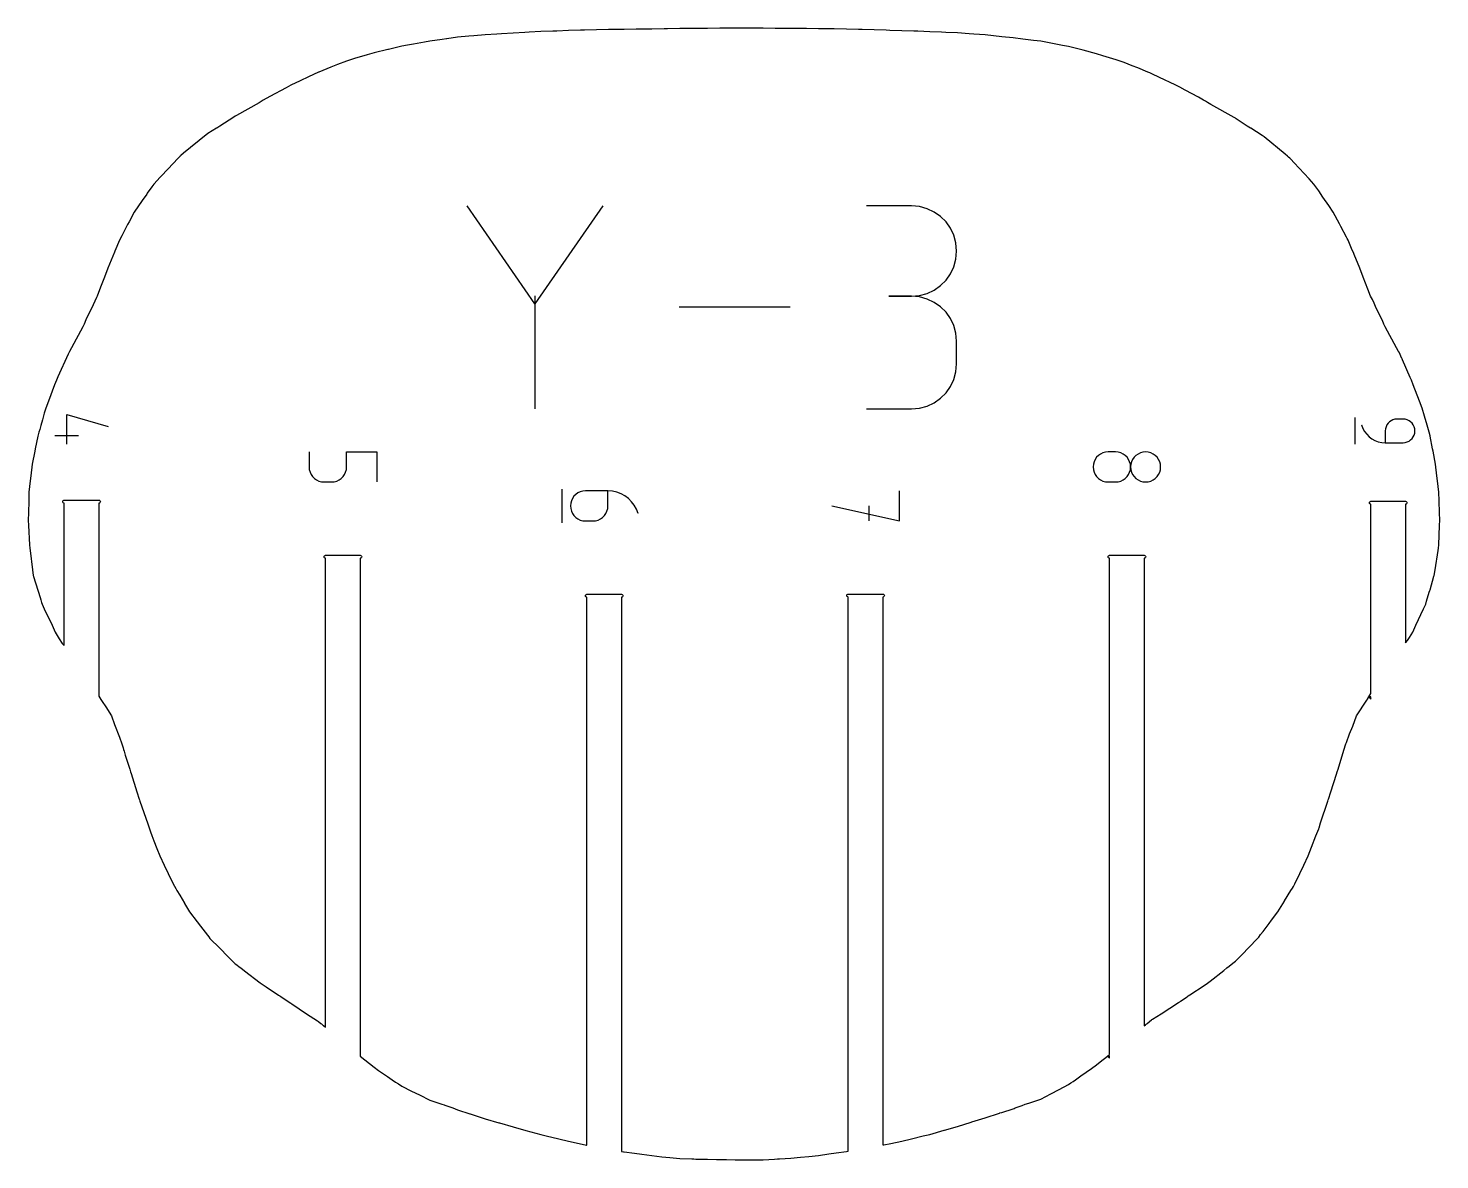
# Model space of a CAD drawing. Extents: x 0 to 560, y 0 to 480.
# Drawn here: x 230.52 to 277.31, y 84.88 to 122.39 of the extents above; entities that cross this region are included whole.
import ezdxf

# ---------------------------------------------------------------- set-up
doc = ezdxf.new("R2010")
doc.units = 0

msp = doc.modelspace()

# ---------------------------------------------------------------- linework, layer by layer
at = {"layer": 'annotation', "color": 1}
for p, q in [((247.31816, 113.256821), (245.070866, 116.506715)), ((249.565032, 116.506715), (247.31816, 113.256821)), ((259.79806, 116.498688), (258.301976, 116.498688)), ((260.067134, 116.474536), (259.79806, 116.498688)), ((260.320323, 116.404935), (260.067134, 116.474536)), ((260.553417, 116.294165), (260.320323, 116.404935)), ((260.762204, 116.146507), (260.553417, 116.294165)), ((260.942472, 115.966241), (260.762204, 116.146507)), ((261.090012, 115.757648), (260.942472, 115.966241)), ((261.200611, 115.52501), (261.090012, 115.757648)), ((261.270058, 115.272606), (261.200611, 115.52501)), ((261.294143, 115.004717), (261.270058, 115.272606)), ((261.200611, 114.482186), (261.270058, 114.73557)), ((261.270058, 114.73557), (261.294143, 115.004717)), ((261.294143, 115.004717), (261.294143, 115.004717)), ((260.942472, 114.039691), (261.090012, 114.248811)), ((261.090012, 114.248811), (261.200611, 114.482186)), ((260.320323, 113.600319), (260.553417, 113.7112)), ((260.553417, 113.7112), (260.762204, 113.859072)), ((260.762204, 113.859072), (260.942472, 114.039691)), ((247.31816, 113.51835), (247.31816, 109.769057)), ((259.79806, 113.50652), (259.048961, 113.50652)), ((259.048961, 113.50652), (259.79806, 113.50652)), ((259.79806, 113.50652), (260.067134, 113.530678)), ((260.067134, 113.482369), (259.79806, 113.50652)), ((259.79806, 113.50652), (259.79806, 113.50652)), ((260.067134, 113.530678), (260.320323, 113.600319)), ((260.320323, 113.412767), (260.067134, 113.482369)), ((260.553417, 113.301997), (260.320323, 113.412767)), ((260.762204, 113.154339), (260.553417, 113.301997)), ((255.776146, 113.137886), (252.092341, 113.137886)), ((260.942472, 112.974073), (260.762204, 113.154339)), ((261.090012, 112.765481), (260.942472, 112.974073)), ((261.200611, 112.532842), (261.090012, 112.765481)), ((261.270058, 112.280438), (261.200611, 112.532842)), ((261.294143, 112.012549), (261.270058, 112.280438)), ((261.294143, 111.263451), (261.294143, 112.012549)), ((261.294143, 112.012549), (261.294143, 112.012549)), ((261.200611, 110.742987), (261.270058, 110.99545)), ((261.270058, 110.99545), (261.294143, 111.263451)), ((260.942472, 110.301752), (261.090012, 110.510331)), ((261.090012, 110.510331), (261.200611, 110.742987)), ((260.320323, 109.863184), (260.553417, 109.973908)), ((260.553417, 109.973908), (260.762204, 110.121521)), ((260.762204, 110.121521), (260.942472, 110.301752)), ((231.797576, 108.597418), (231.797576, 109.583082)), ((231.797576, 109.583082), (233.178105, 109.18944)), ((258.301976, 109.769479), (259.79806, 109.769479)), ((259.79806, 109.769479), (260.067134, 109.793617)), ((259.79806, 109.769479), (259.79806, 109.769479)), ((260.067134, 109.793617), (260.320323, 109.863184)), ((274.494024, 109.482881), (274.494024, 108.600003)), ((274.714744, 109.237994), (274.714744, 109.237994)), ((274.714744, 109.237994), (274.75653, 109.125863)), ((274.75653, 109.125863), (274.81301, 109.02294)), ((274.81301, 109.02294), (274.882747, 108.93029)), ((275.505286, 109.11215), (275.498959, 109.041774)), ((275.498959, 109.041774), (275.498959, 108.649667)), ((275.523529, 109.178431), (275.505286, 109.11215)), ((275.552574, 109.239499), (275.523529, 109.178431)), ((275.591313, 109.294238), (275.552574, 109.239499)), ((275.638633, 109.34153), (275.591313, 109.294238)), ((275.693423, 109.380258), (275.638633, 109.34153)), ((275.754573, 109.409304), (275.693423, 109.380258)), ((275.820972, 109.427551), (275.754573, 109.409304)), ((275.891509, 109.433881), (275.820972, 109.427551)), ((276.087839, 109.433881), (275.891509, 109.433881)), ((275.891509, 109.433881), (275.891509, 109.433881)), ((276.15838, 109.427551), (276.087839, 109.433881)), ((276.224789, 109.409304), (276.15838, 109.427551)), ((276.285954, 109.380258), (276.224789, 109.409304)), ((276.340762, 109.34153), (276.285954, 109.380258)), ((276.3881, 109.294238), (276.340762, 109.34153)), ((276.426856, 109.239499), (276.3881, 109.294238)), ((276.455917, 109.178431), (276.426856, 109.239499)), ((276.474169, 109.11215), (276.455917, 109.178431)), ((276.4805, 109.041774), (276.474169, 109.11215)), ((276.474169, 108.971253), (276.4805, 109.041774)), ((276.4805, 109.041774), (276.4805, 109.041774)), ((231.402932, 108.892872), (232.191329, 108.892872)), ((274.882747, 108.93029), (274.964301, 108.848976)), ((274.964301, 108.848976), (275.056233, 108.780061)), ((275.056233, 108.780061), (275.157104, 108.724609)), ((275.157104, 108.724609), (275.265474, 108.683683)), ((275.265474, 108.683683), (275.379906, 108.658348)), ((275.379906, 108.658348), (275.498959, 108.649667)), ((275.498959, 108.649667), (276.087839, 108.649667)), ((276.087839, 108.649667), (276.15838, 108.655979)), ((276.087839, 108.649667), (276.087839, 108.649667)), ((276.15838, 108.655979), (276.224789, 108.674181)), ((276.224789, 108.674181), (276.285954, 108.703167)), ((276.285954, 108.703167), (276.340762, 108.741836)), ((276.340762, 108.741836), (276.3881, 108.789082)), ((276.3881, 108.789082), (276.426856, 108.843803)), ((276.426856, 108.843803), (276.455917, 108.904894)), ((276.455917, 108.904894), (276.474169, 108.971253)), ((239.831939, 108.343391), (239.831939, 107.845972)), ((241.074433, 107.845972), (241.074433, 108.343391)), ((241.074433, 108.343391), (242.071939, 108.343391)), ((242.071939, 108.343391), (242.071939, 107.348553)), ((265.883819, 108.095474), (265.84714, 108.018004)), ((265.932762, 108.164914), (265.883819, 108.095474)), ((265.992581, 108.224908), (265.932762, 108.164914)), ((266.061888, 108.274037), (265.992581, 108.224908)), ((266.139294, 108.310884), (266.061888, 108.274037)), ((266.22341, 108.334032), (266.139294, 108.310884)), ((266.312848, 108.342063), (266.22341, 108.334032)), ((266.312848, 108.342063), (266.312848, 108.342063)), ((266.560644, 108.342063), (266.312848, 108.342063)), ((266.650088, 108.334037), (266.560644, 108.342063)), ((266.734301, 108.310901), (266.650088, 108.334037)), ((266.811869, 108.274068), (266.734301, 108.310901)), ((266.88138, 108.224954), (266.811869, 108.274068)), ((266.94142, 108.164972), (266.88138, 108.224954)), ((266.990578, 108.095536), (266.94142, 108.164972)), ((267.02744, 108.01806), (266.990578, 108.095536)), ((267.126677, 108.095474), (267.089811, 108.018004)), ((267.175841, 108.164914), (267.126677, 108.095474)), ((267.235894, 108.224908), (267.175841, 108.164914)), ((267.305422, 108.274037), (267.235894, 108.224908)), ((267.383015, 108.310884), (267.305422, 108.274037)), ((267.46726, 108.334032), (267.383015, 108.310884)), ((267.556746, 108.342063), (267.46726, 108.334032)), ((267.645814, 108.334037), (267.556746, 108.342063)), ((267.556746, 108.342063), (267.556746, 108.342063)), ((267.729733, 108.310901), (267.645814, 108.334037)), ((267.807081, 108.274068), (267.729733, 108.310901)), ((267.876434, 108.224954), (267.807081, 108.274068)), ((267.936369, 108.164972), (267.876434, 108.224954)), ((267.985462, 108.095536), (267.936369, 108.164972)), ((268.022291, 108.01806), (267.985462, 108.095536)), ((239.831939, 107.845972), (239.831939, 107.845972)), ((239.831939, 107.845972), (239.839967, 107.756695)), ((239.839967, 107.756695), (239.863108, 107.672613)), ((239.863108, 107.672613), (239.899955, 107.595142)), ((241.006745, 107.59508), (241.043424, 107.672556)), ((241.043424, 107.672556), (241.066449, 107.756658)), ((241.066449, 107.756658), (241.074433, 107.845972)), ((265.824115, 107.933921), (265.816131, 107.844644)), ((265.816131, 107.844644), (265.816131, 107.844644)), ((265.816131, 107.844644), (265.824115, 107.755367)), ((265.84714, 108.018004), (265.824115, 107.933921)), ((265.824115, 107.755367), (265.84714, 107.671285)), ((265.84714, 107.671285), (265.883819, 107.593815)), ((266.990609, 107.593752), (267.027456, 107.671228)), ((267.050593, 107.933958), (267.02744, 108.01806)), ((267.027456, 107.671228), (267.050598, 107.75533)), ((267.058625, 107.844644), (267.050593, 107.933958)), ((267.050598, 107.75533), (267.058625, 107.844644)), ((267.066657, 107.933921), (267.058625, 107.844644)), ((267.058625, 107.844644), (267.058625, 107.844644)), ((267.058625, 107.844644), (267.058625, 107.844644)), ((267.058625, 107.844644), (267.066657, 107.755367)), ((267.089811, 108.018004), (267.066657, 107.933921)), ((267.066657, 107.755367), (267.089811, 107.671285)), ((267.089811, 107.671285), (267.126677, 107.593815)), ((267.985462, 107.593752), (268.022291, 107.671228)), ((268.045432, 107.933958), (268.022291, 108.01806)), ((268.022291, 107.671228), (268.045432, 107.75533)), ((268.053462, 107.844644), (268.045432, 107.933958)), ((268.045432, 107.75533), (268.053462, 107.844644)), ((268.053462, 107.844644), (268.053462, 107.844644)), ((239.899955, 107.595142), (239.949098, 107.525702)), ((239.949098, 107.525702), (240.009127, 107.465708)), ((240.009127, 107.465708), (240.078633, 107.416579)), ((240.078633, 107.416579), (240.156207, 107.379732)), ((240.156207, 107.379732), (240.240439, 107.356584)), ((240.240439, 107.356584), (240.32992, 107.348553)), ((240.32992, 107.348553), (240.577716, 107.348553)), ((240.577716, 107.348553), (240.667154, 107.356579)), ((240.577716, 107.348553), (240.577716, 107.348553)), ((240.667154, 107.356579), (240.75127, 107.379716)), ((240.75127, 107.379716), (240.828676, 107.416548)), ((240.828676, 107.416548), (240.897983, 107.465662)), ((240.897983, 107.465662), (240.957802, 107.525644)), ((240.957802, 107.525644), (241.006745, 107.59508)), ((265.883819, 107.593815), (265.932762, 107.524374)), ((265.932762, 107.524374), (265.992581, 107.46438)), ((265.992581, 107.46438), (266.061888, 107.415251)), ((266.061888, 107.415251), (266.139294, 107.378404)), ((266.139294, 107.378404), (266.22341, 107.355256)), ((266.22341, 107.355256), (266.312848, 107.347225)), ((266.312848, 107.347225), (266.560644, 107.347225)), ((266.560644, 107.347225), (266.650125, 107.355252)), ((266.560644, 107.347225), (266.560644, 107.347225)), ((266.650125, 107.355252), (266.734358, 107.378388)), ((266.734358, 107.378388), (266.811931, 107.41522)), ((266.811931, 107.41522), (266.881438, 107.464334)), ((266.881438, 107.464334), (266.941467, 107.524316)), ((266.941467, 107.524316), (266.990609, 107.593752)), ((267.126677, 107.593815), (267.175841, 107.524374)), ((267.175841, 107.524374), (267.235894, 107.46438)), ((267.235894, 107.46438), (267.305422, 107.415251)), ((267.305422, 107.415251), (267.383015, 107.378404)), ((267.383015, 107.378404), (267.46726, 107.355256)), ((267.46726, 107.355256), (267.556746, 107.347225)), ((267.556746, 107.347225), (267.645814, 107.355252)), ((267.556746, 107.347225), (267.556746, 107.347225)), ((267.645814, 107.355252), (267.729733, 107.378388)), ((267.729733, 107.378388), (267.807081, 107.41522)), ((267.807081, 107.41522), (267.876434, 107.464334)), ((267.876434, 107.464334), (267.936369, 107.524316)), ((267.936369, 107.524316), (267.985462, 107.593752)), ((248.21336, 107.11314), (248.21336, 105.99314)), ((248.524529, 106.726781), (248.501387, 106.642698)), ((248.561376, 106.804251), (248.524529, 106.726781)), ((248.610518, 106.873691), (248.561376, 106.804251)), ((248.670547, 106.933685), (248.610518, 106.873691)), ((248.740053, 106.982814), (248.670547, 106.933685)), ((248.817627, 107.019661), (248.740053, 106.982814)), ((248.90186, 107.042809), (248.817627, 107.019661)), ((248.991341, 107.05084), (248.90186, 107.042809)), ((249.735854, 107.05084), (248.991341, 107.05084)), ((248.991341, 107.05084), (248.991341, 107.05084)), ((249.88726, 107.039826), (249.735854, 107.05084)), ((249.735854, 106.553421), (249.735854, 107.05084)), ((250.032731, 107.007678), (249.88726, 107.039826)), ((250.170465, 106.955739), (250.032731, 107.007678)), ((250.298656, 106.885351), (250.170465, 106.955739)), ((250.415503, 106.797857), (250.298656, 106.885351)), ((250.5192, 106.694598), (250.415503, 106.797857)), ((250.607944, 106.576917), (250.5192, 106.694598)), ((259.394781, 106.061967), (259.394781, 107.058069)), ((248.501387, 106.642698), (248.49336, 106.553421)), ((248.49336, 106.553421), (248.49336, 106.553421)), ((248.49336, 106.553421), (248.501387, 106.463959)), ((248.501387, 106.463959), (248.524529, 106.379779)), ((248.524529, 106.379779), (248.561376, 106.30228)), ((248.561376, 106.30228), (248.610518, 106.232862)), ((248.610518, 106.232862), (248.670547, 106.172926)), ((249.559403, 106.172926), (249.619223, 106.232862)), ((249.619223, 106.232862), (249.668166, 106.30228)), ((249.668166, 106.30228), (249.704844, 106.379779)), ((249.704844, 106.379779), (249.72787, 106.463959)), ((249.72787, 106.463959), (249.735854, 106.553421)), ((250.679932, 106.446156), (250.607944, 106.576917)), ((250.73336, 106.303658), (250.679932, 106.446156)), ((250.73336, 106.303658), (250.73336, 106.303658)), ((257.154781, 106.559948), (259.394781, 106.061967)), ((258.397274, 106.061967), (258.397274, 106.559948)), ((248.670547, 106.172926), (248.740053, 106.123872)), ((248.740053, 106.123872), (248.817627, 106.0871)), ((248.817627, 106.0871), (248.90186, 106.06401)), ((248.90186, 106.06401), (248.991341, 106.056002)), ((248.991341, 106.056002), (249.239137, 106.056002)), ((249.239137, 106.056002), (249.328575, 106.06401)), ((249.239137, 106.056002), (249.239137, 106.056002)), ((249.328575, 106.06401), (249.412691, 106.0871)), ((249.412691, 106.0871), (249.490097, 106.123872)), ((249.490097, 106.123872), (249.559403, 106.172926))]:
    msp.add_line(p, q, dxfattribs=at)
at = {"layer": 'boundary', "color": 5}
for p, q in [((245.122866, 122.124859), (244.75003, 122.094144)), ((245.296285, 122.137788), (245.122866, 122.124859)), ((245.67074, 122.168694), (245.296285, 122.137788)), ((246.052272, 122.194334), (245.67074, 122.168694)), ((246.208605, 122.204829), (246.052272, 122.194334)), ((246.59145, 122.230557), (246.208605, 122.204829)), ((246.979954, 122.250028), (246.59145, 122.230557)), ((247.122641, 122.258159), (246.979954, 122.250028)), ((247.512161, 122.277645), (247.122641, 122.258159)), ((247.905991, 122.29259), (247.512161, 122.277645)), ((248.038398, 122.297729), (247.905991, 122.29259)), ((248.432871, 122.312692), (248.038398, 122.297729)), ((248.830449, 122.322527), (248.432871, 122.312692)), ((248.95554, 122.326243), (248.830449, 122.322527)), ((249.353582, 122.336074), (248.95554, 122.326243)), ((249.753755, 122.343263), (249.353582, 122.336074)), ((249.873841, 122.34549), (249.753755, 122.343263)), ((250.274293, 122.352681), (249.873841, 122.34549)), ((250.676259, 122.357596), (250.274293, 122.352681)), ((250.792941, 122.358357), (250.676259, 122.357596)), ((251.195003, 122.363279), (250.792941, 122.358357)), ((251.598442, 122.369356), (251.195003, 122.363279)), ((251.712088, 122.370849), (251.598442, 122.369356)), ((252.115714, 122.376931), (251.712088, 122.370849)), ((252.520557, 122.380575), (252.115714, 122.376931)), ((252.63146, 122.381548), (252.520557, 122.380575)), ((253.036424, 122.385192), (252.63146, 122.381548)), ((253.442085, 122.387109), (253.036424, 122.385192)), ((253.551369, 122.387953), (253.442085, 122.387109)), ((253.957135, 122.389867), (253.551369, 122.387953)), ((254.363006, 122.388787), (253.957135, 122.389867)), ((254.471988, 122.388679), (254.363006, 122.388787)), ((254.877846, 122.387597), (254.471988, 122.388679)), ((255.283307, 122.385514), (254.877846, 122.387597)), ((255.393139, 122.385166), (255.283307, 122.385514)), ((255.798556, 122.383081), (255.393139, 122.385166)), ((256.203268, 122.379529), (255.798556, 122.383081)), ((256.31467, 122.378609), (256.203268, 122.379529)), ((256.719267, 122.375055), (256.31467, 122.378609)), ((257.122445, 122.367273), (256.719267, 122.375055)), ((257.237115, 122.36475), (257.122445, 122.367273)), ((257.639977, 122.356966), (257.237115, 122.36475)), ((258.040556, 122.346506), (257.639977, 122.356966)), ((258.16049, 122.343464), (258.040556, 122.346506)), ((258.560688, 122.333013), (258.16049, 122.343464)), ((258.958159, 122.321676), (258.560688, 122.333013)), ((259.084425, 122.317698), (258.958159, 122.321676)), ((259.481398, 122.306366), (259.084425, 122.317698)), ((259.875167, 122.292097), (259.481398, 122.306366)), ((260.008965, 122.287106), (259.875167, 122.292097)), ((260.402109, 122.272856), (260.008965, 122.287106)), ((260.791605, 122.257966), (260.402109, 122.272856)), ((260.933996, 122.252587), (260.791605, 122.257966)), ((261.322819, 122.237724), (260.933996, 122.252587)), ((261.706097, 122.20828), (261.322819, 122.237724)), ((261.861681, 122.196863), (261.706097, 122.20828)), ((262.24353, 122.167553), (261.861681, 122.196863)), ((262.786273, 122.109329), (262.24353, 122.167553)), ((262.78807, 122.109144), (262.786273, 122.109329)), ((263.16424, 122.069081), (262.78807, 122.109144)), ((242.443823, 121.683227), (241.987898, 121.576251)), ((242.465721, 121.688354), (242.443823, 121.683227)), ((242.908608, 121.792148), (242.465721, 121.688354)), ((243.093144, 121.825411), (242.908608, 121.792148)), ((243.297133, 121.862518), (243.093144, 121.825411)), ((243.65672, 121.928193), (243.297133, 121.862518)), ((243.829319, 121.96022), (243.65672, 121.928193)), ((244.245465, 122.02098), (243.829319, 121.96022)), ((244.38119, 122.041098), (244.245465, 122.02098)), ((244.395674, 122.043247), (244.38119, 122.041098)), ((244.75003, 122.094144), (244.395674, 122.043247)), ((263.488819, 122.029086), (263.16424, 122.069081)), ((263.842612, 121.986882), (263.488819, 122.029086)), ((264.084952, 121.957238), (263.842612, 121.986882)), ((264.254859, 121.924732), (264.084952, 121.957238)), ((264.577469, 121.862518), (264.254859, 121.924732)), ((264.797803, 121.81989), (264.577469, 121.862518)), ((265.005661, 121.779461), (264.797803, 121.81989)), ((265.44556, 121.66816), (265.005661, 121.779461)), ((265.488387, 121.657198), (265.44556, 121.66816)), ((265.926372, 121.545748), (265.488387, 121.657198)), ((240.770738, 121.183084), (240.550254, 121.094535)), ((241.067187, 121.301586), (240.770738, 121.183084)), ((241.332785, 121.380969), (241.067187, 121.301586)), ((241.75327, 121.506178), (241.332785, 121.380969)), ((241.987898, 121.576251), (241.75327, 121.506178)), ((266.143092, 121.478929), (265.926372, 121.545748)), ((266.580758, 121.339426), (266.143092, 121.478929)), ((266.847083, 121.257483), (266.580758, 121.339426)), ((267.11152, 121.147264), (266.847083, 121.257483)), ((239.811698, 120.774919), (239.533488, 120.643277)), ((240.146477, 120.930493), (239.811698, 120.774919)), ((240.151507, 120.932578), (240.146477, 120.930493)), ((240.156166, 120.934509), (240.151507, 120.932578)), ((240.550254, 121.094535), (240.156166, 120.934509)), ((267.294912, 121.072514), (267.11152, 121.147264)), ((267.62544, 120.934509), (267.294912, 121.072514)), ((267.69391, 120.906081), (267.62544, 120.934509)), ((267.767794, 120.875404), (267.69391, 120.906081)), ((268.015418, 120.757686), (267.767794, 120.875404)), ((268.534237, 120.508215), (268.015418, 120.757686)), ((239.076828, 120.418022), (238.528575, 120.123934)), ((239.225766, 120.498225), (239.076828, 120.418022)), ((239.533488, 120.643277), (239.225766, 120.498225)), ((268.688504, 120.434096), (268.534237, 120.508215)), ((268.869322, 120.336387), (268.688504, 120.434096)), ((269.304582, 120.100828), (268.869322, 120.336387)), ((238.172264, 119.921478), (237.428024, 119.500004)), ((238.305056, 120.002434), (238.172264, 119.921478)), ((238.308918, 120.004547), (238.305056, 120.002434)), ((238.31249, 120.006501), (238.308918, 120.004547)), ((238.528575, 120.123934), (238.31249, 120.006501)), ((269.476487, 120.006501), (269.304582, 120.100828)), ((269.54029, 119.971221), (269.476487, 120.006501)), ((269.609215, 119.933107), (269.54029, 119.971221)), ((269.721116, 119.865539), (269.609215, 119.933107)), ((270.495038, 119.428128), (269.721116, 119.865539)), ((237.342957, 119.446414), (236.874183, 119.146091)), ((237.384345, 119.474963), (237.342957, 119.446414)), ((237.428024, 119.500004), (237.384345, 119.474963)), ((270.529925, 119.407952), (270.495038, 119.428128)), ((270.559381, 119.386973), (270.529925, 119.407952)), ((270.927145, 119.146091), (270.559381, 119.386973)), ((236.417478, 118.853332), (235.668877, 118.246038)), ((236.463635, 118.890832), (236.417478, 118.853332)), ((236.481558, 118.901879), (236.463635, 118.890832)), ((236.761113, 119.075419), (236.481558, 118.901879)), ((236.766098, 119.078493), (236.761113, 119.075419)), ((236.769361, 119.080509), (236.766098, 119.078493)), ((236.874183, 119.146091), (236.769361, 119.080509)), ((271.030605, 119.080071), (270.927145, 119.146091)), ((271.033099, 119.078493), (271.030605, 119.080071)), ((271.039009, 119.074754), (271.033099, 119.078493)), ((271.42339, 118.829156), (271.039009, 119.074754)), ((271.450634, 118.811933), (271.42339, 118.829156)), ((271.484486, 118.784265), (271.450634, 118.811933)), ((272.178648, 118.218864), (271.484486, 118.784265)), ((235.33299, 117.916243), (234.936608, 117.493612)), ((235.472459, 118.063942), (235.33299, 117.916243)), ((235.542924, 118.139469), (235.472459, 118.063942)), ((235.548907, 118.145101), (235.542924, 118.139469)), ((235.554625, 118.150484), (235.548907, 118.145101)), ((235.582904, 118.173542), (235.554625, 118.150484)), ((235.668877, 118.246038), (235.582904, 118.173542)), ((272.262251, 118.150484), (272.178648, 118.218864)), ((272.293292, 118.120925), (272.262251, 118.150484)), ((272.337678, 118.080818), (272.293292, 118.120925)), ((272.371346, 118.048731), (272.337678, 118.080818)), ((272.484604, 117.924536), (272.371346, 118.048731)), ((272.976855, 117.393082), (272.484604, 117.924536)), ((234.898929, 117.451708), (234.687013, 117.222476)), ((234.936608, 117.493612), (234.898929, 117.451708)), ((234.622214, 117.133747), (234.470546, 116.91675)), ((234.655612, 117.179478), (234.622214, 117.133747)), ((234.687013, 117.222476), (234.655612, 117.179478)), ((273.131764, 117.222476), (272.976855, 117.393082)), ((273.193123, 117.136157), (273.131764, 117.222476)), ((273.225442, 117.093086), (273.193123, 117.136157)), ((273.292057, 116.999236), (273.225442, 117.093086)), ((273.434181, 116.790612), (273.292057, 116.999236)), ((234.301683, 116.67907), (234.032849, 116.294468)), ((234.449315, 116.886822), (234.301683, 116.67907)), ((234.470546, 116.91675), (234.449315, 116.886822)), ((273.626275, 116.51352), (273.434181, 116.790612)), ((273.774806, 116.294468), (273.626275, 116.51352)), ((234.032849, 116.294468), (233.865534, 115.972802)), ((273.981445, 115.902643), (273.774806, 116.294468)), ((233.701503, 115.660422), (233.621512, 115.506689)), ((233.817825, 115.884155), (233.701503, 115.660422)), ((233.865534, 115.972802), (233.817825, 115.884155)), ((274.028052, 115.818729), (273.981445, 115.902643)), ((274.212766, 115.465967), (274.028052, 115.818729)), ((233.548549, 115.366459), (233.39483, 114.998276)), ((233.621512, 115.506689), (233.548549, 115.366459)), ((274.240437, 115.413896), (274.212766, 115.465967)), ((274.265645, 115.366459), (274.240437, 115.413896)), ((274.404978, 115.037799), (274.265645, 115.366459)), ((233.381653, 114.967488), (233.164017, 114.438451)), ((233.39483, 114.998276), (233.381653, 114.967488)), ((274.441343, 114.952069), (274.404978, 115.037799)), ((274.467887, 114.887863), (274.441343, 114.952069)), ((274.657201, 114.438451), (274.467887, 114.887863)), ((233.164017, 114.438451), (233.047457, 114.135955)), ((274.770411, 114.138975), (274.657201, 114.438451)), ((232.915941, 113.803247), (232.804409, 113.510443)), ((233.047457, 114.135955), (232.915941, 113.803247)), ((274.925683, 113.743318), (274.770411, 114.138975)), ((275.01411, 113.510443), (274.925683, 113.743318)), ((232.678243, 113.222631), (232.434579, 112.725521)), ((232.780791, 113.463258), (232.678243, 113.222631)), ((232.793156, 113.48796), (232.780791, 113.463258)), ((232.804409, 113.510443), (232.793156, 113.48796)), ((275.070968, 113.397943), (275.01411, 113.510443)), ((275.133478, 113.274256), (275.070968, 113.397943)), ((275.19966, 113.113653), (275.133478, 113.274256)), ((275.404119, 112.699098), (275.19966, 113.113653)), ((232.332493, 112.485723), (231.957596, 111.790021)), ((232.373879, 112.582434), (232.332493, 112.485723)), ((232.434579, 112.725521), (232.373879, 112.582434)), ((275.450926, 112.582435), (275.404119, 112.699098)), ((275.490157, 112.493666), (275.450926, 112.582435)), ((275.876441, 111.790021), (275.490157, 112.493666)), ((231.848985, 111.580882), (231.508335, 110.835036)), ((231.860082, 111.604958), (231.848985, 111.580882)), ((231.861187, 111.607255), (231.860082, 111.604958)), ((231.882771, 111.652721), (231.861187, 111.607255)), ((231.883591, 111.654426), (231.882771, 111.652721)), ((231.892208, 111.669616), (231.883591, 111.654426)), ((231.957596, 111.790021), (231.892208, 111.669616)), ((275.943052, 111.669616), (275.876441, 111.790021)), ((275.951734, 111.654426), (275.943052, 111.669616)), ((275.954168, 111.649321), (275.951734, 111.654426)), ((276.048077, 111.44226), (275.954168, 111.649321)), ((276.054188, 111.42948), (276.048077, 111.44226)), ((276.070628, 111.393376), (276.054188, 111.42948)), ((276.326399, 110.814122), (276.070628, 111.393376)), ((231.399096, 110.572866), (231.192884, 110.021518)), ((231.458143, 110.726418), (231.399096, 110.572866)), ((231.508335, 110.835036), (231.458143, 110.726418)), ((276.366596, 110.726418), (276.326399, 110.814122)), ((276.425207, 110.572865), (276.366596, 110.726418)), ((276.632536, 110.021518), (276.425207, 110.572865)), ((231.192884, 110.021518), (231.106412, 109.79841)), ((276.718061, 109.79841), (276.632536, 110.021518)), ((231.056849, 109.627485), (230.994211, 109.408705)), ((231.106412, 109.79841), (231.056849, 109.627485)), ((276.797445, 109.525158), (276.718061, 109.79841)), ((276.884796, 109.230318), (276.797445, 109.525158)), ((230.877775, 109.001778), (230.840459, 108.870401)), ((230.903217, 109.092538), (230.877775, 109.001778)), ((230.939372, 109.219981), (230.903217, 109.092538)), ((230.994211, 109.408705), (230.939372, 109.219981)), ((276.974899, 108.918547), (276.884796, 109.230318)), ((230.840459, 108.870401), (230.757471, 108.448896)), ((276.979506, 108.902489), (276.974899, 108.918547)), ((276.984135, 108.886396), (276.979506, 108.902489)), ((276.988723, 108.870401), (276.984135, 108.886396)), ((277.069456, 108.448896), (276.988723, 108.870401)), ((230.742844, 108.37342), (230.657596, 107.942393)), ((230.757471, 108.448896), (230.742844, 108.37342)), ((277.083521, 108.37342), (277.069456, 108.448896)), ((277.166723, 107.942393), (277.083521, 108.37342)), ((230.657596, 107.942393), (230.609729, 107.54937)), ((277.211947, 107.54937), (277.166723, 107.942393)), ((230.591572, 107.386912), (230.547035, 107.014385)), ((230.609729, 107.54937), (230.591572, 107.386912)), ((277.229939, 107.386912), (277.211947, 107.54937)), ((277.272444, 107.014384), (277.229939, 107.386912)), ((230.538662, 106.72532), (230.530149, 106.32493)), ((230.547035, 107.014385), (230.538662, 106.72532)), ((231.667519, 106.694061), (231.671325, 106.713195)), ((231.671325, 106.674927), (231.667519, 106.694061)), ((231.671325, 106.713195), (231.682163, 106.729416)), ((231.682163, 106.658705), (231.671325, 106.674927)), ((231.682163, 106.729416), (231.698385, 106.740255)), ((231.698385, 106.740255), (231.717519, 106.744061)), ((231.717519, 106.744061), (232.863519, 106.744061)), ((232.863519, 106.744061), (232.882653, 106.740255)), ((232.882653, 106.740255), (232.898874, 106.729416)), ((232.898874, 106.729416), (232.909713, 106.713195)), ((232.909713, 106.674927), (232.898874, 106.658705)), ((232.909713, 106.713195), (232.913519, 106.694061)), ((232.913519, 106.694061), (232.909713, 106.674927)), ((274.974622, 106.657246), (274.978428, 106.676381)), ((274.978428, 106.676381), (274.989267, 106.692602)), ((274.989267, 106.692602), (275.005488, 106.70344)), ((275.005488, 106.70344), (275.024622, 106.707246)), ((275.024622, 106.707246), (276.170622, 106.707246)), ((276.170622, 106.707246), (276.189756, 106.70344)), ((276.189756, 106.70344), (276.205978, 106.692602)), ((276.205978, 106.692602), (276.216816, 106.676381)), ((276.216816, 106.676381), (276.220622, 106.657246)), ((277.283124, 106.72532), (277.272444, 107.014384)), ((277.296683, 106.32493), (277.283124, 106.72532)), ((230.530149, 106.32493), (230.523651, 106.086377)), ((231.698385, 106.647867), (231.682163, 106.658705)), ((231.717519, 106.644061), (231.698385, 106.647867)), ((231.717519, 101.923048), (231.717519, 106.644061)), ((232.882653, 106.647867), (232.863519, 106.644061)), ((232.863519, 106.644061), (232.863519, 100.251121)), ((232.898874, 106.658705), (232.882653, 106.647867)), ((274.978428, 106.638112), (274.974622, 106.657246)), ((274.989267, 106.621891), (274.978428, 106.638112)), ((275.005488, 106.611052), (274.989267, 106.621891)), ((275.024622, 106.607246), (275.005488, 106.611052)), ((275.024622, 100.33755), (275.024622, 106.607246)), ((276.189756, 106.611052), (276.170622, 106.607246)), ((276.170622, 106.607246), (276.170622, 102.020907)), ((276.205978, 106.621891), (276.189756, 106.611052)), ((276.216816, 106.638112), (276.205978, 106.621891)), ((276.220622, 106.657246), (276.216816, 106.638112)), ((277.305333, 106.086377), (277.296683, 106.32493)), ((230.523651, 106.086377), (230.53348, 105.90127)), ((230.53348, 105.90127), (230.566434, 105.262947)), ((277.270464, 105.262947), (277.296519, 105.90127)), ((277.296519, 105.90127), (277.305333, 106.086377)), ((230.566434, 105.262947), (230.571952, 105.158368)), ((277.265644, 105.158368), (277.270464, 105.262947)), ((230.571952, 105.158368), (230.584112, 105.07722)), ((230.584112, 105.07722), (230.665935, 104.433976)), ((240.328939, 104.868691), (240.332745, 104.887825)), ((240.332746, 104.849557), (240.328939, 104.868691)), ((240.332745, 104.887825), (240.343584, 104.904046)), ((240.343584, 104.833336), (240.332746, 104.849557)), ((240.343584, 104.904046), (240.359805, 104.914885)), ((240.359805, 104.822497), (240.343584, 104.833336)), ((240.359805, 104.914885), (240.378939, 104.918691)), ((240.378939, 104.818691), (240.359805, 104.822497)), ((240.378939, 104.918691), (241.524939, 104.918691)), ((240.378939, 89.269498), (240.378939, 104.818691)), ((241.524939, 104.918691), (241.544074, 104.914885)), ((241.544074, 104.822497), (241.524939, 104.818691)), ((241.524939, 104.818691), (241.524939, 88.317165)), ((241.544074, 104.914885), (241.560295, 104.904046)), ((241.560295, 104.833336), (241.544074, 104.822497)), ((241.560295, 104.904046), (241.571133, 104.887825)), ((241.571133, 104.849557), (241.560295, 104.833336)), ((241.571133, 104.887825), (241.574939, 104.868691)), ((241.574939, 104.868691), (241.571133, 104.849557)), ((266.313202, 104.867363), (266.317008, 104.886497)), ((266.317008, 104.848229), (266.313202, 104.867363)), ((266.317008, 104.886497), (266.327846, 104.902719)), ((266.327846, 104.832008), (266.317008, 104.848229)), ((266.327846, 104.902719), (266.344067, 104.913557)), ((266.344067, 104.821169), (266.327846, 104.832008)), ((266.344067, 104.913557), (266.363202, 104.917363)), ((266.363202, 104.817363), (266.344067, 104.821169)), ((266.363202, 104.917363), (267.509202, 104.917363)), ((266.363202, 88.374548), (266.363202, 104.817363)), ((267.509202, 104.917363), (267.528336, 104.913557)), ((267.528336, 104.821169), (267.509202, 104.817363)), ((267.509202, 104.817363), (267.509202, 89.317749)), ((267.528336, 104.913557), (267.544557, 104.902719)), ((267.544557, 104.832008), (267.528336, 104.821169)), ((267.544557, 104.902719), (267.555396, 104.886497)), ((267.555396, 104.848229), (267.544557, 104.832008)), ((267.555396, 104.886497), (267.559202, 104.867363)), ((267.559202, 104.867363), (267.555396, 104.848229)), ((277.147723, 104.433976), (277.252561, 105.07722)), ((277.252561, 105.07722), (277.265644, 105.158368)), ((230.665935, 104.433976), (230.691744, 104.253169)), ((277.115612, 104.253169), (277.147723, 104.433976)), ((230.691744, 104.253169), (230.695717, 104.230359)), ((230.695717, 104.230359), (230.701381, 104.21166)), ((230.701381, 104.21166), (230.917441, 103.513276)), ((276.98182, 103.776595), (277.109027, 104.222019)), ((277.109027, 104.222019), (277.1114, 104.230359)), ((277.1114, 104.230359), (277.115612, 104.253169)), ((230.917441, 103.513276), (230.939372, 103.440476)), ((230.939372, 103.440476), (230.951393, 103.399593)), ((230.951393, 103.399593), (230.967858, 103.348011)), ((248.99036, 103.57614), (248.994166, 103.595274)), ((248.994166, 103.557006), (248.99036, 103.57614)), ((248.994166, 103.595274), (249.005005, 103.611496)), ((249.005005, 103.540785), (248.994166, 103.557006)), ((249.005005, 103.611496), (249.021226, 103.622334)), ((249.021226, 103.529946), (249.005005, 103.540785)), ((249.021226, 103.622334), (249.04036, 103.62614)), ((249.04036, 103.52614), (249.021226, 103.529946)), ((249.04036, 103.62614), (250.18636, 103.62614)), ((249.04036, 85.358072), (249.04036, 103.52614)), ((250.18636, 103.62614), (250.205494, 103.622334)), ((250.205494, 103.529946), (250.18636, 103.52614)), ((250.18636, 103.52614), (250.18636, 85.155178)), ((250.205494, 103.622334), (250.221716, 103.611496)), ((250.221716, 103.540785), (250.205494, 103.529946)), ((250.221716, 103.611496), (250.232554, 103.595274)), ((250.232554, 103.557006), (250.221716, 103.540785)), ((250.232554, 103.595274), (250.23636, 103.57614)), ((250.23636, 103.57614), (250.232554, 103.557006)), ((257.651781, 103.582667), (257.655587, 103.601801)), ((257.655587, 103.563533), (257.651781, 103.582667)), ((257.655587, 103.601801), (257.666426, 103.618022)), ((257.666426, 103.547311), (257.655587, 103.563533)), ((257.666426, 103.618022), (257.682647, 103.628861)), ((257.682647, 103.536473), (257.666426, 103.547311)), ((257.682647, 103.628861), (257.701781, 103.632667)), ((257.701781, 103.532667), (257.682647, 103.536473)), ((257.701781, 103.632667), (258.847781, 103.632667)), ((257.701781, 85.163981), (257.701781, 103.532667)), ((258.847781, 103.632667), (258.866915, 103.628861)), ((258.866915, 103.536473), (258.847781, 103.532667)), ((258.847781, 103.532667), (258.847781, 85.368834)), ((258.866915, 103.628861), (258.883136, 103.618022)), ((258.883136, 103.547311), (258.866915, 103.536473)), ((258.883136, 103.618022), (258.893975, 103.601801)), ((258.893975, 103.563533), (258.883136, 103.547311)), ((258.893975, 103.601801), (258.897781, 103.582667)), ((258.897781, 103.582667), (258.893975, 103.563533)), ((276.844788, 103.302352), (276.870373, 103.392739)), ((276.870373, 103.392739), (276.957683, 103.691637)), ((276.957683, 103.691637), (276.974899, 103.752261)), ((276.974899, 103.752261), (276.98182, 103.776595)), ((230.967858, 103.348011), (230.981261, 103.302352)), ((230.981261, 103.302352), (231.055818, 103.13898)), ((231.055818, 103.13898), (231.314874, 102.60507)), ((276.513068, 102.60507), (276.76952, 103.13898)), ((276.76952, 103.13898), (276.844788, 103.302352)), ((231.314874, 102.60507), (231.418249, 102.374343)), ((276.408074, 102.374343), (276.513068, 102.60507)), ((231.418249, 102.374343), (231.553209, 102.146686)), ((231.553209, 102.146686), (231.647519, 101.992747)), ((231.647519, 101.992747), (231.717519, 101.923048)), ((276.170622, 102.020907), (276.240622, 102.090607)), ((276.240622, 102.090607), (276.303556, 102.194773)), ((276.303556, 102.194773), (276.408074, 102.374343)), ((232.863519, 100.251121), (232.933519, 100.134139)), ((232.933519, 100.134139), (232.974344, 100.065913)), ((274.545084, 99.590319), (274.88659, 100.116599)), ((274.88659, 100.116599), (274.91924, 100.162136)), ((274.91924, 100.162136), (274.924783, 100.171361)), ((274.924783, 100.171361), (274.954622, 100.22103)), ((274.954622, 100.22103), (275.024622, 100.33755)), ((274.954622, 100.22103), (275.024622, 100.15133)), ((275.024622, 100.22103), (274.954622, 100.22103)), ((275.024622, 100.15133), (275.024622, 100.22103)), ((232.974344, 100.065913), (233.094718, 99.896114)), ((233.094718, 99.896114), (233.284376, 99.590319)), ((233.284376, 99.590319), (233.381629, 99.308873)), ((233.381629, 99.308873), (233.544723, 98.891043)), ((274.316815, 98.996402), (274.424706, 99.258386)), ((274.424706, 99.258386), (274.545084, 99.590319)), ((233.544723, 98.891043), (233.626058, 98.662309)), ((274.204006, 98.688458), (274.212766, 98.712073)), ((274.212766, 98.712073), (274.316815, 98.996402)), ((233.626058, 98.662309), (233.666566, 98.533496)), ((233.666566, 98.533496), (233.682399, 98.484403)), ((233.682399, 98.484403), (233.701503, 98.423702)), ((233.701503, 98.423702), (233.741673, 98.294545)), ((233.741673, 98.294545), (233.888406, 97.822762)), ((273.936374, 97.829264), (274.129039, 98.456098)), ((274.129039, 98.456098), (274.194307, 98.66231)), ((274.194307, 98.66231), (274.204006, 98.688458)), ((233.888406, 97.822762), (233.915919, 97.734301)), ((273.906995, 97.734301), (273.936374, 97.829264)), ((233.915919, 97.734301), (233.932584, 97.682349)), ((233.932584, 97.682349), (234.124365, 97.077954)), ((273.698919, 97.077954), (273.883351, 97.660775)), ((273.883351, 97.660775), (273.906995, 97.734301)), ((234.124365, 97.077954), (234.202568, 96.836725)), ((273.621059, 96.836725), (273.698919, 97.077954)), ((234.202568, 96.836725), (234.212253, 96.806293)), ((234.212253, 96.806293), (234.225376, 96.767208)), ((234.225376, 96.767208), (234.484987, 96.011596)), ((273.356559, 96.044995), (273.598824, 96.767678)), ((273.598824, 96.767678), (273.611639, 96.806293)), ((273.611639, 96.806293), (273.621059, 96.836725)), ((234.484987, 96.011596), (234.52872, 95.878285)), ((273.303551, 95.878285), (273.356559, 96.044995)), ((234.52872, 95.878285), (234.577799, 95.749055)), ((234.577799, 95.749055), (234.622214, 95.632107)), ((234.622214, 95.632107), (234.6885, 95.457116)), ((234.6885, 95.457116), (234.789018, 95.19332)), ((273.054891, 95.247014), (273.200033, 95.612868)), ((273.200033, 95.612868), (273.292057, 95.848914)), ((273.292057, 95.848914), (273.297528, 95.862894)), ((273.297528, 95.862894), (273.303551, 95.878285)), ((234.789018, 95.19332), (234.880632, 94.950276)), ((272.940014, 94.950276), (273.054891, 95.247014)), ((234.880632, 94.950276), (235.025863, 94.643108)), ((235.025863, 94.643108), (235.163417, 94.364575)), ((272.66413, 94.364575), (272.797535, 94.643108)), ((272.797535, 94.643108), (272.940014, 94.950276)), ((235.163417, 94.364575), (235.323179, 94.02227)), ((272.506846, 94.02227), (272.66413, 94.364575)), ((235.323179, 94.02227), (235.415708, 93.866367)), ((235.415708, 93.866367), (235.45329, 93.804565)), ((235.45329, 93.804565), (235.542924, 93.652974)), ((235.542924, 93.652974), (235.703664, 93.381976)), ((272.161129, 93.462992), (272.371346, 93.80553)), ((272.371346, 93.80553), (272.422183, 93.88697)), ((272.422183, 93.88697), (272.454354, 93.938221)), ((272.454354, 93.938221), (272.506846, 94.02227)), ((235.703664, 93.381976), (235.705896, 93.378021)), ((235.705896, 93.378021), (235.872725, 93.09426)), ((271.937776, 93.09426), (272.155326, 93.45439)), ((272.155326, 93.45439), (272.161129, 93.462992)), ((235.872725, 93.09426), (236.127537, 92.770109)), ((236.127537, 92.770109), (236.227605, 92.626973)), ((271.450634, 92.448296), (271.650973, 92.711466)), ((271.650973, 92.711466), (271.724957, 92.820106)), ((271.724957, 92.820106), (271.937776, 93.09426)), ((236.227605, 92.626973), (236.463635, 92.320434)), ((236.463635, 92.320434), (236.506731, 92.270329)), ((236.506731, 92.270329), (236.547527, 92.215666)), ((236.547527, 92.215666), (236.589767, 92.166251)), ((236.589767, 92.166251), (236.830303, 91.940926)), ((271.01608, 91.963534), (271.224321, 92.166252)), ((271.224321, 92.166252), (271.304389, 92.261931)), ((271.304389, 92.261931), (271.367221, 92.349818)), ((271.367221, 92.349818), (271.450634, 92.448296)), ((236.830303, 91.940926), (237.184142, 91.571285)), ((270.708624, 91.634686), (271.01608, 91.963534)), ((237.184142, 91.571285), (237.384345, 91.379742)), ((237.384345, 91.379742), (237.442431, 91.33914)), ((237.442431, 91.33914), (237.517987, 91.276509)), ((237.517987, 91.276509), (237.572477, 91.238243)), ((237.572477, 91.238243), (237.696551, 91.147786)), ((270.145776, 91.158088), (270.252321, 91.238243)), ((270.252321, 91.238243), (270.327036, 91.29442)), ((270.327036, 91.29442), (270.448091, 91.396577)), ((270.448091, 91.396577), (270.529925, 91.457766)), ((270.529925, 91.457766), (270.708624, 91.634686)), ((237.696551, 91.147786), (238.213953, 90.742671)), ((269.609215, 90.735212), (269.691275, 90.797396)), ((269.691275, 90.797396), (270.145776, 91.158088)), ((238.213953, 90.742671), (238.305056, 90.675547)), ((238.305056, 90.675547), (238.406238, 90.612768)), ((238.406238, 90.612768), (238.819497, 90.339235)), ((238.819497, 90.339235), (238.865296, 90.310235)), ((238.865296, 90.310235), (238.900687, 90.286372)), ((268.931982, 90.285954), (268.967583, 90.310235)), ((268.967583, 90.310235), (269.024623, 90.346939)), ((269.024623, 90.346939), (269.491636, 90.661458)), ((269.491636, 90.661458), (269.609215, 90.735212)), ((238.900687, 90.286372), (239.202118, 90.083126)), ((239.202118, 90.083126), (239.225766, 90.067182)), ((239.225766, 90.067182), (239.255686, 90.045803)), ((239.255686, 90.045803), (239.749407, 89.721884)), ((268.072499, 89.721884), (268.650304, 90.093255)), ((268.650304, 90.093255), (268.688504, 90.119888)), ((268.688504, 90.119888), (268.71599, 90.138635)), ((268.71599, 90.138635), (268.931982, 90.285954)), ((239.749407, 89.721884), (240.115929, 89.481013)), ((240.115929, 89.481013), (240.146477, 89.460602)), ((240.146477, 89.460602), (240.160038, 89.449165)), ((240.160038, 89.449165), (240.223831, 89.395368)), ((240.223831, 89.395368), (240.239415, 89.382227)), ((240.239415, 89.382227), (240.287425, 89.346327)), ((267.551749, 89.352622), (267.579202, 89.372695)), ((267.579202, 89.372695), (267.592238, 89.382227)), ((267.592238, 89.382227), (267.609582, 89.396328)), ((267.609582, 89.396328), (267.756307, 89.515618)), ((267.756307, 89.515618), (267.767794, 89.524957)), ((267.767794, 89.524957), (267.788723, 89.538992)), ((267.788723, 89.538992), (268.072499, 89.721884)), ((240.287425, 89.346327), (240.30894, 89.328265)), ((240.30894, 89.328265), (240.378939, 89.269498)), ((267.509202, 89.317749), (267.551749, 89.352622)), ((241.524939, 88.317165), (241.837414, 88.065523)), ((241.837414, 88.065523), (241.987898, 87.947141)), ((265.760384, 87.906326), (265.926372, 88.02673)), ((265.926372, 88.02673), (266.053373, 88.124066)), ((266.053373, 88.124066), (266.293202, 88.318026)), ((266.293202, 88.318026), (266.36084, 88.372728)), ((266.293202, 88.318026), (266.363202, 88.248326)), ((266.363202, 88.318026), (266.293202, 88.318026)), ((266.36084, 88.372728), (266.363202, 88.374548)), ((266.363202, 88.248326), (266.363202, 88.318026)), ((241.987898, 87.947141), (242.134822, 87.842531)), ((242.134822, 87.842531), (242.429343, 87.641139)), ((242.429343, 87.641139), (242.589923, 87.52621)), ((242.589923, 87.52621), (242.695098, 87.456512)), ((265.152761, 87.475689), (265.227653, 87.52621)), ((265.227653, 87.52621), (265.413615, 87.661681)), ((265.413615, 87.661681), (265.760384, 87.906326)), ((242.695098, 87.456512), (242.799104, 87.391313)), ((242.799104, 87.391313), (242.908608, 87.318545)), ((242.908608, 87.318545), (243.230043, 87.153795)), ((243.230043, 87.153795), (243.492384, 87.02995)), ((243.492384, 87.02995), (243.829319, 86.855378)), ((264.084952, 86.88956), (264.416889, 87.069877)), ((264.416889, 87.069877), (264.691135, 87.208982)), ((264.691135, 87.208982), (265.005661, 87.378405)), ((265.005661, 87.378405), (265.082966, 87.430629)), ((265.082966, 87.430629), (265.152761, 87.475689)), ((243.829319, 86.855378), (244.236816, 86.721185)), ((244.236816, 86.721185), (244.303338, 86.700926)), ((244.303338, 86.700926), (244.329777, 86.69112)), ((244.329777, 86.69112), (244.596406, 86.5982)), ((244.596406, 86.5982), (244.671716, 86.566783)), ((244.671716, 86.566783), (244.75003, 86.534114)), ((262.78603, 86.447938), (263.16424, 86.567495)), ((263.16424, 86.567495), (263.199832, 86.583155)), ((263.199832, 86.583155), (263.234029, 86.5982)), ((263.234029, 86.5982), (263.459748, 86.680078)), ((263.459748, 86.680078), (263.568866, 86.721525)), ((263.568866, 86.721525), (263.68563, 86.755473)), ((263.68563, 86.755473), (264.084952, 86.88956)), ((244.75003, 86.534114), (245.154996, 86.404535)), ((245.154996, 86.404535), (245.17181, 86.398236)), ((245.17181, 86.398236), (245.67074, 86.236965)), ((245.67074, 86.236965), (246.123541, 86.104238)), ((246.123541, 86.104238), (246.138189, 86.100558)), ((246.138189, 86.100558), (246.59145, 85.966245)), ((261.322819, 85.985132), (261.772822, 86.126599)), ((261.772822, 86.126599), (261.794255, 86.13241)), ((261.794255, 86.13241), (262.24353, 86.272186)), ((262.24353, 86.272186), (262.709299, 86.424837)), ((262.709299, 86.424837), (262.729479, 86.430555)), ((262.729479, 86.430555), (262.78603, 86.447938)), ((246.59145, 85.966245), (247.017292, 85.852004)), ((247.017292, 85.852004), (247.018074, 85.851809)), ((247.018074, 85.851809), (247.512161, 85.71262)), ((247.512161, 85.71262), (247.604353, 85.690529)), ((247.604353, 85.690529), (247.689212, 85.670194)), ((247.689212, 85.670194), (248.105614, 85.570175)), ((259.795667, 85.576605), (260.186874, 85.670193)), ((260.186874, 85.670193), (260.293096, 85.695073)), ((260.293096, 85.695073), (260.402109, 85.719835)), ((260.402109, 85.719835), (260.880127, 85.859939)), ((260.880127, 85.859939), (260.888795, 85.862251)), ((260.888795, 85.862251), (261.322819, 85.985132)), ((248.105614, 85.570175), (248.432871, 85.490704)), ((248.432871, 85.490704), (248.779621, 85.41515)), ((248.779621, 85.41515), (249.023028, 85.361847)), ((249.023028, 85.361847), (249.04036, 85.358072)), ((250.18636, 85.155178), (250.25636, 85.143814)), ((250.25636, 85.143814), (250.274293, 85.140902)), ((257.297128, 85.105061), (257.639977, 85.15343)), ((257.639977, 85.15343), (257.701781, 85.163981)), ((258.847781, 85.368834), (258.882128, 85.375864)), ((258.882128, 85.375864), (259.117552, 85.423446)), ((259.117552, 85.423446), (259.481398, 85.498297)), ((259.481398, 85.498297), (259.795667, 85.576605)), ((250.274293, 85.140902), (250.615772, 85.094116)), ((250.615772, 85.094116), (250.857567, 85.061811)), ((250.857567, 85.061811), (251.195003, 85.015616)), ((251.195003, 85.015616), (251.522367, 84.981336)), ((251.522367, 84.981336), (251.791805, 84.953733)), ((251.791805, 84.953733), (252.115714, 84.919836)), ((252.115714, 84.919836), (252.515872, 84.908377)), ((252.515872, 84.908377), (252.588678, 84.906371)), ((252.588678, 84.906371), (252.654356, 84.904591)), ((252.654356, 84.904591), (253.036424, 84.893686)), ((253.036424, 84.893686), (253.334515, 84.88928)), ((253.334515, 84.88928), (253.668278, 84.884724)), ((253.668278, 84.884724), (253.957135, 84.880464)), ((253.957135, 84.880464), (254.240469, 84.880502)), ((254.240469, 84.880502), (254.597698, 84.878946)), ((254.597698, 84.878946), (254.877845, 84.878973)), ((254.877845, 84.878973), (255.261318, 84.901231)), ((255.261318, 84.901231), (255.356525, 84.906497)), ((255.356525, 84.906497), (255.42064, 84.910067)), ((255.42064, 84.910067), (255.798556, 84.932198)), ((255.798556, 84.932198), (256.123826, 84.964609)), ((256.123826, 84.964609), (256.390623, 84.991565)), ((256.390623, 84.991565), (256.719267, 85.024302)), ((256.719267, 85.024302), (257.057984, 85.07205)), ((257.057984, 85.07205), (257.297128, 85.105061))]:
    msp.add_line(p, q, dxfattribs=at)

doc.saveas('drawing.dxf')
